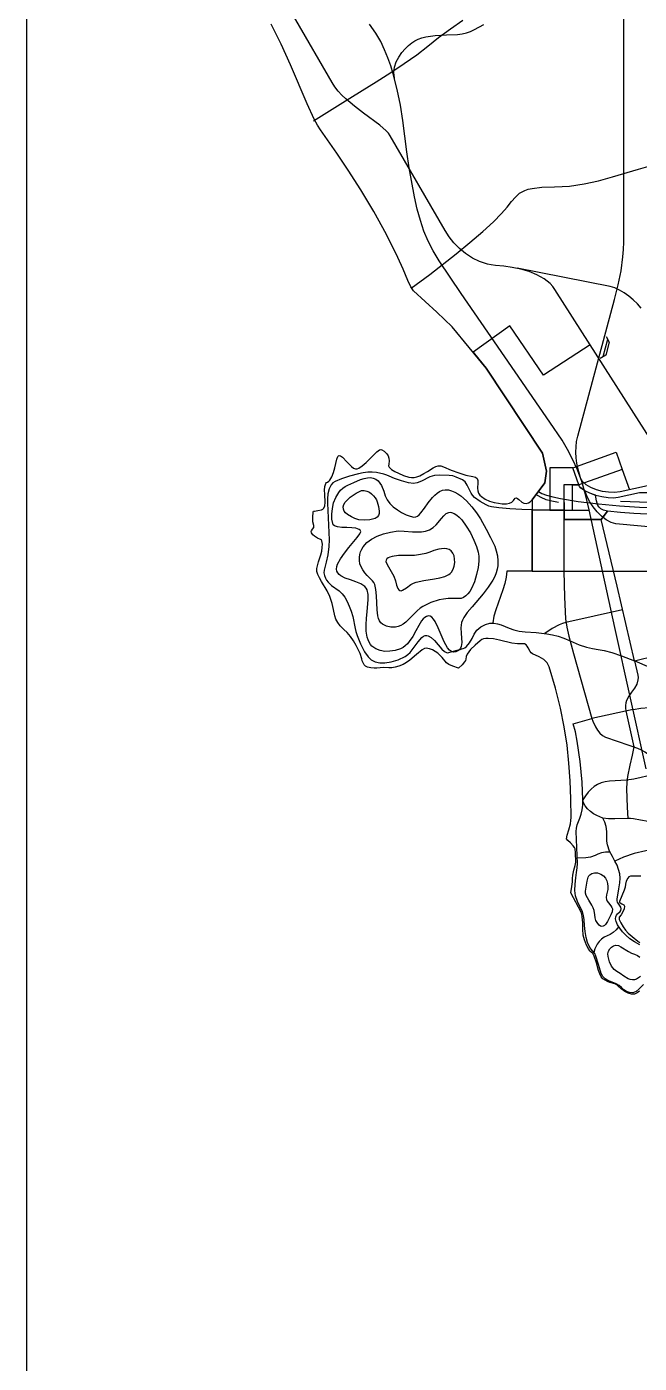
# Model space of a CAD drawing. Header units: millimetres. Extents: x 2 to 2848, y 1 to 2248.
# Drawn here: x 2 to 274, y 300 to 894 of the extents above; entities that cross this region are included whole.
import ezdxf

# ---------------------------------------------------------------- set-up
doc = ezdxf.new("R2010")
doc.units = ezdxf.units.MM
for name, color, linetype in [('100m', 7, 'CONTINUOUS'), ('1x', 7, 'CONTINUOUS'), ('1xx', 7, 'CONTINUOUS'), ('1xx淵', 7, 'CONTINUOUS'), ('1x淵', 7, 'CONTINUOUS'), ('200m', 7, 'CONTINUOUS'), ('500m', 7, 'CONTINUOUS'), ('州境', 7, 'CONTINUOUS'), ('市街地', 7, 'CONTINUOUS'), ('歩行者空間', 7, 'CONTINUOUS'), ('河川・湖沼', 7, 'CONTINUOUS'), ('海岸線', 7, 'CONTINUOUS'), ('海洋', 7, 'CONTINUOUS'), ('清水線', 7, 'CONTINUOUS'), ('漣陽線', 7, 'CONTINUOUS'), ('端原市道', 7, 'CONTINUOUS'), ('臨海線', 7, 'CONTINUOUS'), ('西原電鉄', 7, 'CONTINUOUS'), ('豊浦市道', 7, 'CONTINUOUS'), ('豊浦新交通', 7, 'CONTINUOUS'), ('車廠', 7, 'CONTINUOUS'), ('高速道路', 7, 'CONTINUOUS')]:
    doc.layers.add(name, color=color, linetype=linetype)

msp = doc.modelspace()

# ---------------------------------------------------------------- linework, layer by layer
at = {"layer": '100m', "color": 1}
for points in [[(210.79302, 654.2785), (210.522505, 652.699033), (210.042879, 651.113819), (209.379562, 649.52809), (208.557975, 647.947077), (206.541666, 644.820124), (204.19731, 641.774812), (199.337888, 636.096517), (197.229537, 633.547236), (195.60657, 631.247), (195.051554, 630.146282), (194.679297, 629.013294), (194.364843, 626.695139), (194.426766, 624.381805), (194.628625, 622.162562), (194.733977, 620.126681), (194.506382, 618.36343), (194.193841, 617.611938), (193.709397, 616.962079), (193.023495, 616.425014), (192.10658, 616.0119), (191.103313, 615.893363), (190.172331, 616.194075), (189.305031, 616.856214), (188.49281, 617.821953), (186.999192, 620.432936), (185.622653, 623.564425), (184.294367, 626.753824), (182.945511, 629.538534), (182.241861, 630.63457), (181.50726, 631.455959), (180.733104, 631.944877), (179.91079, 632.0435), (179.093496, 631.802442), (178.332899, 631.330974), (177.618144, 630.659253), (176.938372, 629.817439), (175.640352, 627.744163), (174.351984, 625.352412), (172.98641, 622.883454), (171.456774, 620.578555), (170.60329, 619.563023), (169.676219, 618.678981), (168.664705, 617.956587), (167.55789, 617.426), (165.215183, 616.718251), (162.867651, 616.319336), (160.587675, 616.267856), (158.447634, 616.602412), (156.519908, 617.361604), (154.876877, 618.584033), (154.184741, 619.381023), (153.590921, 620.308298), (153.104465, 621.370682), (152.73442, 622.573), (152.329092, 625.231768), (152.271189, 628.054592), (152.444902, 630.954617), (152.734424, 633.844987), (153.197657, 639.249339), (153.139752, 641.589609), (152.73442, 643.5728), (152.310393, 644.398374), (151.677669, 645.110856), (150.86882, 645.727436), (149.916416, 646.265305), (147.71123, 647.173667), (145.322681, 647.973462), (143.011337, 648.802213), (141.037768, 649.797439), (140.259077, 650.400456), (139.662543, 651.096661), (139.280737, 651.903246), (139.14623, 652.8374), (139.271269, 653.883681), (139.624194, 655.004465), (140.880551, 657.405225), (142.649, 659.911041), (144.66324, 662.393275), (148.363887, 666.772437), (149.517691, 668.412088), (149.803956, 669.038151), (149.85208, 669.5136), (149.61304, 670.039977), (149.162884, 670.442189), (147.748749, 670.945309), (145.848713, 671.165357), (143.701815, 671.244725), (141.547095, 671.325809), (139.623591, 671.551003), (138.170343, 672.062702), (137.694765, 672.470489), (137.42639, 673.0033), (137.102108, 674.941338), (137.040698, 677.211478), (137.275996, 679.676136), (137.841839, 682.197725), (138.772063, 684.638661), (140.100505, 686.861359), (140.924632, 687.847874), (141.861002, 688.728234), (142.913845, 689.485242), (144.08739, 690.1017), (146.78259, 691.314036), (149.804724, 692.539937), (151.33043, 693.018965), (152.808315, 693.33457), (154.195197, 693.43115), (155.44789, 693.2531), (156.58289, 692.746358), (157.551453, 691.968577), (158.36958, 690.986835), (159.053276, 689.868212), (160.081387, 687.488642), (160.76381, 685.3665), (161.557186, 683.625347), (162.787251, 681.97588), (164.350262, 680.451876), (166.142474, 679.087112), (168.060143, 677.915366), (169.999527, 676.970414), (171.85688, 676.286033), (173.52846, 675.896), (174.295073, 675.945573), (175.055312, 676.296329), (175.815948, 676.903861), (176.583751, 677.723766), (178.167936, 679.823076), (179.862025, 682.239025), (181.720176, 684.616377), (182.7277, 685.679568), (183.796549, 686.599897), (184.933492, 687.332959), (186.1453, 687.83435), (187.438743, 688.059665), (188.82059, 687.9645), (190.23775, 687.58337), (191.629314, 686.996359), (192.990322, 686.227366), (194.315815, 685.300288), (196.840413, 683.067459), (199.163425, 680.48905), (201.245169, 677.756234), (203.045965, 675.060188), (205.64598, 670.5431), (207.578432, 666.863538), (209.375156, 662.92695), (210.084464, 660.861944), (210.594052, 658.732288), (210.848658, 656.53785), (210.79302, 654.2785)], [(256.50508, 517.3604), (257.70671, 516.52086), (258.595072, 515.508108), (259.201589, 514.362787), (259.557687, 513.125537), (259.69479, 511.837003), (259.644322, 510.537823), (259.10637, 508.0701), (258.911587, 506.997611), (259.036118, 506.062439), (259.393598, 505.239001), (259.897664, 504.501713), (261.000092, 503.183255), (261.425727, 502.550919), (261.65249, 501.9024), (261.56319, 500.586497), (261.036626, 499.258275), (259.48465, 496.3185), (258.632699, 494.945144), (258.13359, 494.482479), (257.59599, 494.19995), (257.027596, 494.120652), (256.436108, 494.267681), (255.829223, 494.664132), (255.21464, 495.3331), (254.376041, 496.736275), (254.073244, 497.9362), (253.930569, 499.29625), (253.57234, 501.1798), (253.157913, 502.325422), (252.560266, 503.484136), (251.141721, 505.770013), (249.969523, 507.895783), (249.67981, 508.854363), (249.69649, 509.7198), (250.451953, 514.178625), (250.915906, 515.955394), (251.223326, 516.593198), (251.60157, 517.0116), (252.580804, 517.53808), (253.78391, 517.853388), (255.121723, 517.835002), (256.50508, 517.3604)]]:
    msp.add_lwpolyline(points, close=True, dxfattribs=at)
msp.add_lwpolyline([(274.166871, 471.78245), (272.450662, 470.698538), (271.54329, 470.378295), (270.58665, 470.3044), (269.608579, 470.489648), (268.649754, 470.862744), (266.817554, 471.963075), (265.145476, 473.186594), (263.68895, 474.1145), (262.407952, 475.01162), (261.274761, 476.413762), (260.36328, 478.308598), (259.74741, 480.6838), (259.699296, 481.953381), (259.966043, 483.117489), (260.499153, 484.126087), (261.250125, 484.929138), (262.17046, 485.476602), (263.211659, 485.718442), (264.325222, 485.604621), (265.46265, 485.0851), (268.887189, 482.914425), (270.165154, 482.255078), (271.50634, 481.7348), (271.50634, 481.7348), (272.754324, 481.190597), (273.804818, 480.497184)], dxfattribs=at)
at = {"layer": '1x', "color": 1}
for points in [[(282.70728, 703.9344), (251.75104, 752.4854), (236.14062, 776.9593), (235.142944, 778.336846), (233.994501, 779.595599), (232.708857, 780.74079), (231.299577, 781.777652), (228.164368, 783.547319), (224.697395, 784.946463), (221.007179, 786.016942), (217.202241, 786.800617), (213.391101, 787.33935), (209.68228, 787.675), (207.885604, 787.87836), (206.120196, 788.233311), (202.702022, 789.355369), (199.465434, 790.955936), (196.448111, 792.949775), (193.687729, 795.251648), (191.221965, 797.776319), (189.088496, 800.438548), (187.325, 803.1531), (162.98134, 845.31759), (162.22182, 846.39622), (161.184713, 847.523065), (158.418221, 849.925261), (151.099524, 855.350705), (147.10926, 858.389401), (143.273015, 861.655712), (141.500452, 863.376636), (139.871758, 865.15736), (138.422053, 866.99885), (137.18646, 868.90207), (104.94607, 924.74407)], [(226.004, 651.929), (214.73102, 651.929)], [(226.00378, 651.929), (291.29706, 651.9294)]]:
    msp.add_lwpolyline(points, dxfattribs=at)
at = {"layer": '1xx', "color": 2}
for points in [[(162.4865, 694.0712), (161.504559, 694.570164), (160.208549, 695.028566), (156.89138, 695.696525), (154.978746, 695.842507), (152.969096, 695.820772), (150.916693, 695.599532), (148.8758, 695.147), (144.924283, 694.038342), (141.363021, 692.942838), (138.529652, 691.733314), (137.491438, 691.046054), (136.76181, 690.2826)], [(136.76181, 690.2826), (136.255515, 689.397571), (135.852807, 688.385772), (135.320019, 686.159825), (135.087176, 683.960691), (135.07801, 682.1443)], [(195.06405, 692.425), (192.285929, 693.69005), (190.729435, 694.183037), (189.11093, 694.4094), (184.895862, 694.545675), (182.598786, 694.370081), (181.55339, 694.142109), (180.6341, 693.7905), (176.83971, 691.85535), (174.931551, 691.087266), (173.29087, 690.7971), (171.096232, 691.137763), (167.976382, 691.943125), (164.812684, 692.994), (162.4865, 694.0712)], [(198.96666, 686.538), (197.184735, 690.07985), (196.202439, 691.506309), (195.657219, 692.042163), (195.06405, 692.425)], [(240.101, 690.196), (240.10105, 679.1336), (240.10105, 651.929), (240.334467, 640.399463), (240.90312, 630.6448), (241.446957, 626.983391), (242.302056, 623.0028), (244.3427, 615.299), (252.5147, 586.4161), (252.5147, 586.4161), (252.969694, 585.287158), (254.232129, 582.714662), (255.118069, 581.2688), (256.148187, 579.920111), (257.303257, 578.821282), (258.56405, 578.125), (269.03349, 574.5683), (272.81296, 573.210744), (274.449629, 572.491353), (276.030068, 571.643225), (277.638636, 570.590112), (279.359693, 569.255769), (283.47672, 565.4384)], [(288.93, 686.6489), (273.73117, 686.6489), (264.21952, 684.5536), (262.209244, 684.349469), (259.750879, 684.472337), (257.043778, 684.888625), (254.287296, 685.56475), (251.680787, 686.467131), (249.423603, 687.562187), (247.7151, 688.816337), (247.128901, 689.492579), (246.75463, 690.196), (240.101, 690.196)], [(226.004, 679.1336), (221.424617, 679.265275), (216.072559, 679.59465), (211.159309, 680.02325), (207.89635, 680.4526), (206.782742, 680.769166), (205.524023, 681.294628), (202.85999, 682.808225), (200.481714, 684.665359), (199.580193, 685.620243), (198.96666, 686.538)], [(135.07801, 682.1443), (135.91991, 665.7273)], [(226.004, 651.929), (226.004, 679.1336), (240.10105, 679.1336)], [(288.92999, 676.614), (271.26074, 677.5355), (265.20666, 677.910575), (259.4815, 678.5723), (256.71197, 674.7971), (240.17507, 674.7971)], [(310.09166, 595.157), (271.48149, 612.0022), (263.79502, 645.1942), (256.71197, 674.7971)], [(135.91991, 665.7273), (135.764353, 662.805577), (135.22427, 659.206537), (134.540899, 655.82768), (133.95548, 653.5665), (133.623693, 652.280994), (133.546225, 651.1402), (133.73185, 650.008181), (134.18934, 648.749), (134.685775, 647.854532), (135.338619, 647.023878), (136.94801, 645.5366), (140.22295, 643.1363), (141.558608, 641.870267), (142.761074, 640.304408), (143.833088, 638.472161), (144.777393, 636.406962), (145.596727, 634.14225), (146.293833, 631.711461), (147.33232, 626.4854), (147.664993, 625.010908), (148.229627, 623.29208), (149.815023, 619.543937), (151.609005, 616.086027), (153.13207, 613.7634), (154.544007, 612.485214), (156.289193, 611.606037), (158.31501, 611.139042), (160.56884, 611.0974), (163.324016, 611.559239), (166.50891, 612.547287), (169.553487, 613.991392), (170.84502, 614.862543), (171.88771, 615.8214), (173.675283, 618.089105), (175.419008, 620.492737), (177.057496, 622.431577), (177.818093, 623.038973), (178.52936, 623.3049), (179.200521, 623.300517), (179.855787, 623.147045), (181.17783, 622.392837), (182.613881, 621.042286), (184.28233, 619.0954), (185.885988, 617.269403), (187.085431, 616.1827), (187.935699, 615.687072), (188.49183, 615.6343)], [(214.73102, 651.929), (214.486828, 649.237868), (213.86499, 646.443383), (212.978966, 643.571584), (211.942212, 640.648513), (209.870353, 634.752711), (209.062164, 631.832062), (208.55708, 628.9643)], [(271.48149, 612.0022), (281.14748, 614.3714), (282.829828, 614.890538), (284.494451, 615.607962), (286.124528, 616.503212), (287.703236, 617.555825), (290.639255, 620.0513), (293.16793, 622.9307), (295.557428, 625.755387), (298.144549, 628.1285), (300.89768, 629.949012), (302.326621, 630.620473), (303.78521, 631.1159), (311.45138, 633.2156), (318.02011, 634.9757)], [(195.36734, 617.5519), (196.098804, 617.8779), (196.821093, 618.419653), (198.192653, 619.98365), (199.391018, 621.910347), (200.32519, 623.8662), (200.817022, 624.772771), (201.494477, 625.623909), (203.248411, 627.1035), (205.271305, 628.192191), (207.24747, 628.7772), (208.954013, 628.843296), (210.60786, 628.549016), (212.272201, 627.997452), (214.010224, 627.2917), (215.885117, 626.534854), (217.96007, 625.830009), (220.298272, 625.28026), (222.96291, 624.9887), (227.808581, 624.706658), (232.587164, 624.120237), (235.021454, 623.625795), (237.523162, 622.950748), (240.12035, 622.060262), (242.84108, 620.9195), (246.947633, 619.201703), (250.14509, 618.167734), (252.812785, 617.561843), (255.330051, 617.128275), (258.076222, 616.611279), (261.430629, 615.755103), (265.772608, 614.303994), (271.48149, 612.0022)], [(188.49183, 615.6343), (195.36734, 617.5519)], [(271.48149, 612.0022), (272.96237, 605.625), (273.099317, 604.602509), (273.042596, 603.623515), (272.460413, 601.76267), (271.44035, 599.975769), (270.206934, 598.196113), (268.984694, 596.357005), (267.99816, 594.391748), (267.663447, 593.340972), (267.471859, 592.233646), (267.451461, 591.061434), (267.63032, 589.816)], [(270.86718, 590.4943), (274.374144, 591.052601), (278.042437, 591.290267), (285.716826, 591.284213), (289.649827, 591.280752), (293.59797, 591.437177), (297.524706, 591.873616), (301.39349, 592.7102), (310.09166, 595.157)], [(270.86718, 590.4943), (252.5147, 586.4161)], [(267.63032, 589.816), (271.19791, 573.8917)], [(273.79139, 485.925923), (271.502891, 487.208489), (269.461894, 488.636633), (267.679959, 490.162087), (266.168648, 491.736588), (264.939522, 493.311867), (264.004142, 494.83966), (263.37407, 496.2717), (263.107775, 497.475893), (263.190629, 498.398363), (263.524518, 499.10817), (264.011331, 499.674375), (265.051283, 500.652225), (265.408198, 501.201991), (265.52559, 501.8844), (265.408918, 502.568053), (265.162351, 503.109203), (264.47904, 503.9657), (263.874667, 504.857297), (263.726772, 505.442322), (263.74824, 506.1874), (264.549219, 510.812025), (264.938745, 513.389594), (265.10464, 515.5418), (264.932707, 517.388541), (264.453883, 519.30655), (263.723624, 521.229659), (262.79739, 523.0917), (261.67142, 525.089453), (260.454795, 527.557625), (259.512955, 530.383809), (259.25928, 531.896029), (259.21134, 533.4556), (259.190513, 536.233423), (258.869321, 538.436812), (258.280651, 540.34202), (257.45739, 542.2253), (254.801586, 543.303833), (253.330621, 544.14999), (251.899244, 545.163763), (250.608676, 546.317414), (249.560142, 547.583211), (248.854862, 548.933418), (248.59406, 550.3403), (248.278906, 558.126038), (247.416284, 567.294325), (246.063174, 576.42005), (245.220494, 580.521604), (244.27656, 584.0781), (252.5147, 586.4161)], [(299.75151, 581.0367), (296.19385, 577.96325), (292.27925, 574.2409), (283.47672, 565.4384), (279.44729, 561.4089), (274.5052, 560.1995), (271.167235, 559.527384), (267.895524, 559.124425), (260.34999, 558.612), (258.494724, 558.362022), (256.748639, 557.867548), (255.112256, 557.138828), (253.586095, 556.186112), (252.170675, 555.019651), (250.866516, 553.649695), (249.674137, 552.086495), (248.59406, 550.3403)], [(299.79083, 528.219), (281.13847, 528.219), (278.928819, 528.0855), (276.497459, 527.715506), (271.365609, 526.449075), (266.53492, 524.785781), (262.79739, 523.0917)]]:
    msp.add_lwpolyline(points, dxfattribs=at)
at = {"layer": '1xx淵', "color": 2}
msp.add_lwpolyline([(240.10104, 690.196), (240.10105, 679.1336), (240.10105, 651.929)], dxfattribs=at)
at = {"layer": '1x淵', "color": 1}
for points in [[(282.70728, 703.9344), (251.75104, 752.4854), (236.14062, 776.9593), (235.142944, 778.336846), (233.994501, 779.595599), (232.708857, 780.74079), (231.299577, 781.777652), (228.164368, 783.547319), (224.697395, 784.946463), (221.007179, 786.016942), (217.202241, 786.800617), (213.391101, 787.33935), (209.68228, 787.675), (207.885604, 787.87836), (206.120196, 788.233311), (202.702022, 789.355369), (199.465434, 790.955936), (196.448111, 792.949775), (193.687729, 795.251648), (191.221965, 797.776319), (189.088496, 800.438548), (187.325, 803.1531), (162.98134, 845.31759), (162.22182, 846.39622), (161.184713, 847.523065), (158.418221, 849.925261), (151.099524, 855.350705), (147.10926, 858.389401), (143.273015, 861.655712), (141.500452, 863.376636), (139.871758, 865.15736), (138.422053, 866.99885), (137.18646, 868.90207), (104.94607, 924.74407)], [(226.00378, 651.9294), (291.29706, 651.9294)]]:
    msp.add_lwpolyline(points, dxfattribs=at)
at = {"layer": '200m', "color": 1}
for points in [[(150.22409, 687.6516), (151.457051, 687.66847), (152.63231, 687.403366), (153.727004, 686.905279), (154.718271, 686.2232), (155.583248, 685.406121), (156.299072, 684.503034), (156.84288, 683.56293), (157.19181, 682.6348), (157.727453, 680.625764), (158.062775, 678.477387), (158.016506, 677.470703), (157.753584, 676.572892), (157.218487, 675.831857), (156.35569, 675.2955), (153.99247, 674.693044), (151.38538, 674.517375), (148.987323, 674.707519), (147.2512, 675.2025), (145.706684, 675.989248), (143.953139, 677.106962), (143.172173, 677.795378), (142.547981, 678.57307), (142.150241, 679.442218), (142.04863, 680.405), (142.342764, 681.451796), (143.025565, 682.543227), (144.006672, 683.636835), (145.195721, 684.690162), (147.836197, 686.506142), (150.22409, 687.6515), (150.22409, 687.6516)], [(159.51479, 628.3819), (158.81158, 628.959137), (158.260038, 629.77415), (157.839923, 630.79374), (157.530995, 631.984706), (157.16574, 634.747966), (157.002355, 637.798325), (156.878918, 640.870181), (156.63351, 643.697931), (156.104211, 646.015972), (155.682502, 646.90085), (155.1291, 647.5587), (152.693148, 649.906616), (151.649696, 651.161994), (150.759381, 652.4629), (150.049792, 653.802768), (149.548519, 655.175034), (149.283152, 656.573133), (149.28128, 657.9905), (149.485409, 659.281196), (149.834063, 660.492801), (150.321285, 661.626433), (150.941118, 662.683205), (152.554793, 664.570634), (154.627432, 666.164013), (157.111384, 667.472265), (159.958995, 668.504314), (163.122612, 669.269085), (166.55458, 669.7755), (169.186157, 669.686797), (172.844011, 669.38035), (174.836564, 669.315494), (176.820212, 669.400228), (178.706464, 669.702561), (180.40683, 670.2905), (181.986133, 671.2766), (183.372601, 672.529266), (185.744395, 675.28765), (186.8184, 676.520045), (187.876931, 677.472359), (188.964328, 678.007932), (189.532707, 678.076733), (190.12493, 677.9901), (191.324057, 677.510346), (192.49551, 676.773296), (193.632824, 675.813135), (194.729536, 674.664045), (196.775292, 671.935812), (198.581063, 668.862063), (200.095133, 665.716261), (201.265788, 662.771873), (202.041312, 660.302365), (202.36999, 658.5812), (202.340463, 656.388218), (202.000457, 653.561895), (201.34677, 650.395178), (200.376201, 647.181013), (199.08555, 644.212346), (198.319193, 642.91162), (197.471615, 641.782123), (196.542416, 640.860475), (195.531195, 640.183293), (194.437553, 639.787195), (193.26109, 639.7088), (190.860472, 639.807889), (188.649873, 639.731227), (186.59618, 639.490091), (184.666278, 639.095763), (181.045393, 637.892642), (177.52231, 636.2121), (176.259274, 635.387043), (174.974985, 634.299577), (172.401911, 631.724738), (169.921615, 629.26223), (168.753297, 628.315177), (167.65262, 627.6867), (166.481066, 627.281892), (165.366309, 627.04682), (163.281778, 627.027388), (161.34821, 627.511411), (159.51479, 628.3819)]]:
    msp.add_lwpolyline(points, close=True, dxfattribs=at)
at = {"layer": '500m', "color": 1}
msp.add_lwpolyline([(171.03436, 658.8517), (166.696565, 658.857353), (163.785001, 658.467025), (162.781718, 658.147538), (162.036187, 657.758059), (161.515472, 657.308257), (161.18664, 656.8078), (161.0941, 656.214618), (161.265028, 655.494063), (162.162123, 653.753575), (163.407604, 651.751825), (164.53115, 649.6543), (165.265664, 647.568331), (165.808565, 645.64785), (166.386303, 644.128019), (166.759002, 643.591835), (167.22533, 643.244), (167.803435, 643.179047), (168.488232, 643.421106), (170.151776, 644.521425), (172.163705, 645.935281), (173.283982, 646.569263), (174.47176, 647.053), (177.970142, 647.722172), (182.670455, 648.4349), (185.041296, 648.919189), (187.196573, 649.548278), (188.96427, 650.366803), (189.64902, 650.861052), (190.17237, 651.4194), (190.909604, 652.711877), (191.384461, 654.164394), (191.60456, 655.69312), (191.577524, 657.214225), (191.310972, 658.643877), (190.812527, 659.898244), (190.08981, 660.893495), (189.15044, 661.5458), (188.066813, 661.87116), (186.926573, 661.97115), (184.598189, 661.673575), (182.40916, 661.010188), (180.60336, 660.3381), (178.760942, 659.76932), (176.42573, 659.254888), (173.787083, 658.910461), (171.03436, 658.8517)], close=True, dxfattribs=at)
at = {"layer": '州境', "color": 1}
for points in [[(237.66391, 682.3808), (234.780518, 682.958327), (232.278229, 683.634787), (229.962912, 684.56728), (227.64044, 685.9129)], [(278.00466, 682.3137), (265.22942, 682.8744)]]:
    msp.add_lwpolyline(points, dxfattribs=at)
at = {"layer": '市街地', "color": 7}
msp.add_lwpolyline([(199.78731, 749.1259), (205.642, 742.007), (230.60684, 704.2762), (232.3495, 696.3226), (231.5901, 691.126), (226.00178, 683.5252), (226.00378, 651.9294), (291.29706, 651.9294), (327.8504, 668.2927), (318.34708, 704.049), (313.5606, 710.6753), (282.70728, 703.9344), (251.75104, 752.4854), (231.11354, 738.9916), (216.06536, 760.8422)], close=True, dxfattribs=at)
at = {"layer": '歩行者空間', "color": 7}
msp.add_lwpolyline([(240.1751, 674.7972), (256.712, 674.7972), (259.4815, 678.5724), (257.736704, 679.017069), (256.528995, 679.61815), (255.741353, 680.306981), (255.25676, 681.0149), (254.553866, 683.093925), (254.1835, 685.5967), (251.610095, 686.49672), (249.385047, 687.585113), (247.702007, 688.829148), (247.124253, 689.499305), (246.75462, 690.1961), (240.101, 690.196)], close=True, dxfattribs=at)
at = {"layer": '河川・湖沼', "color": 4}
for points in [[(128.85208, 851.83645), (143.058966, 860.801275), (156.78216, 869.28241), (163.218201, 873.360972), (169.240314, 877.341865), (174.75083, 881.232841), (179.65208, 885.04165), (184.469873, 888.877073), (189.718648, 892.755905), (195.283683, 896.547922)], [(172.34297, 777.5216), (180.513528, 783.616314), (192.24046, 792.867413), (198.351392, 797.884023), (204.04801, 802.73863), (208.895842, 807.1142), (212.46042, 810.6937), (214.883007, 813.560199), (216.809503, 816.01432), (218.562368, 818.065366), (220.464063, 819.722638), (221.571489, 820.406514), (222.837046, 820.995435), (224.301041, 821.490563), (226.00378, 821.893061), (230.286725, 822.424815), (236.00834, 822.6), (239.28708, 822.69263), (242.568146, 822.956567), (249.096946, 823.914646), (255.514124, 825.306807), (261.739065, 826.965618), (273.289777, 830.413463), (278.454317, 831.867634)], [(228.82406, 687.2221), (230.25713, 686.425026), (232.416602, 685.646502), (235.210648, 684.893238), (238.54744, 684.171942), (246.481954, 682.852096), (255.485522, 681.740638), (264.823524, 680.891244), (273.761338, 680.357589), (281.564344, 680.193349), (287.49792, 680.4522), (293.725608, 681.760046), (299.831133, 683.192596), (311.660574, 686.395733), (322.955993, 689.989463), (333.687145, 693.901637), (343.823781, 698.060107), (353.335654, 702.392723), (362.192516, 706.827337), (370.36412, 711.2918)]]:
    msp.add_lwpolyline(points, dxfattribs=at)
at = {"layer": '海岸線', "color": 4}
for points in [[(273.667038, 465.300239), (272.664063, 464.539195), (271.486845, 464.057595), (270.08622, 463.9852), (268.731447, 464.379986), (267.165685, 465.204587), (265.605075, 466.32482), (264.26576, 467.6065), (263.60701, 468.128125), (262.726781, 468.535247), (260.581685, 469.232), (259.456721, 469.634643), (258.390082, 470.148803), (257.451718, 470.830987), (256.71158, 471.7377), (256.104831, 472.992407), (255.557707, 474.514795), (254.554667, 477.893362), (253.52713, 480.934898), (252.949382, 482.035997), (252.29976, 482.7009), (251.80963, 483.130205), (251.275064, 483.835655), (250.18741, 485.816137), (249.266361, 488.124652), (248.74148, 490.2435), (248.564487, 492.850573), (248.502375, 495.711287), (248.314166, 498.369783), (248.097469, 499.480742), (247.75888, 500.3702), (243.22364, 509.0475), (243.68651, 511.825737), (243.940068, 513.963483), (243.91946, 515.4136), (244.028738, 516.817741), (244.544728, 519.0079), (245.114263, 521.187859), (245.38418, 522.5614), (245.294073, 526.817512), (245.10312, 528.5078), (244.795261, 529.148728), (244.294588, 529.822205), (243.004555, 531.157262), (241.81254, 532.293889), (241.29806, 533.013), (241.640283, 534.668602), (242.325712, 536.950087), (242.995035, 539.64458), (243.211372, 541.080179), (243.28894, 542.5392), (243.186757, 550.771655), (242.909845, 558.770519), (242.385658, 566.669248), (241.54165, 574.6013), (240.305276, 582.700134), (238.60399, 591.099206), (236.365247, 599.931976), (233.5165, 609.3319), (233.132142, 610.289974), (232.634007, 611.13562), (232.00274, 611.892609), (231.218982, 612.584712), (229.116572, 613.869348), (226.17192, 615.1797), (225.574036, 615.596715), (225.099913, 616.235686), (224.296467, 617.811412), (223.853905, 618.564125), (223.308623, 619.170708), (222.604002, 619.53914), (221.68342, 619.5774), (219.462814, 619.538676), (216.943633, 619.91452), (211.533967, 621.203062), (208.905691, 621.762335), (206.503258, 622.029323), (205.427703, 621.997989), (204.457773, 621.827316), (203.609856, 621.495216), (202.90034, 620.9796), (200.737875, 619.004033), (198.704357, 617.069537), (197.853708, 616.08146), (197.176599, 615.060173), (196.720132, 613.991184), (196.53141, 612.86), (196.376283, 612.267258), (195.997797, 611.614544), (194.871625, 610.300575), (193.24859, 608.8381), (190.830442, 609.67095), (189.027309, 610.43785), (187.91218, 611.1947), (186.072808, 613.558911), (184.106648, 615.489613), (183.008099, 616.266601), (181.796345, 616.904258), (180.444219, 617.392263), (178.92455, 617.7203), (178.146728, 617.558571), (177.149392, 616.951616), (174.655065, 614.863475), (171.759338, 612.378772), (170.260252, 611.276114), (168.77998, 610.4204), (166.858084, 609.628585), (165.193551, 609.170598), (163.722433, 608.964103), (162.380779, 608.926762), (159.830069, 609.030195), (158.493115, 609.006295), (157.02983, 608.8222), (155.818369, 608.750467), (154.325714, 608.882838), (152.911116, 609.203139), (151.93383, 609.6952), (151.357772, 610.331683), (150.891695, 611.104938), (150.548055, 611.995923), (150.33931, 612.9856), (149.565647, 615.309492), (147.791694, 618.920863), (146.617941, 620.899763), (145.300116, 622.829027), (143.873551, 624.584817), (142.37358, 626.0433), (140.803528, 627.558174), (139.670208, 629.072405), (138.887877, 630.574942), (138.370794, 632.054738), (137.789398, 634.901902), (137.24008, 637.5255), (136.141246, 640.571846), (134.92747, 643.167869), (132.520035, 647.27525), (131.508848, 648.919762), (130.747663, 650.380256), (130.327715, 651.72331), (130.34024, 653.0155), (131.149735, 655.982925), (132.132726, 659.183), (132.533891, 660.794438), (132.79196, 662.373025), (132.844775, 663.888425), (132.63018, 665.3103), (132.406671, 665.662852), (131.983412, 665.958228), (130.738167, 666.550375), (129.295489, 667.432584), (128.625438, 668.090539), (128.05642, 668.9507), (127.910168, 669.445386), (127.977275, 669.870948), (128.474117, 670.605038), (128.992046, 671.333633), (129.085511, 671.752328), (128.97616, 672.2374), (128.635937, 673.763064), (128.559365, 675.652413), (128.69262, 678.2662), (128.882229, 678.461776), (129.350294, 678.602742), (130.799812, 678.829963), (132.39722, 679.166102), (133.050145, 679.443216), (133.49856, 679.8294), (133.891188, 680.897696), (134.01303, 682.404716), (133.874045, 686.079175), (133.828062, 687.918738), (133.94098, 689.541272), (134.320222, 690.782839), (134.643284, 691.209529), (135.07321, 691.4795), (135.6453, 691.811479), (136.15835, 692.331182), (137.029449, 693.81932), (137.73075, 695.715039), (138.306492, 697.789463), (139.258272, 701.558923), (139.722792, 702.79621), (139.971565, 703.152859), (140.23872, 703.2967), (140.900776, 703.088809), (141.725443, 702.444981), (143.684644, 700.409875), (145.760393, 698.312106), (146.730745, 697.58995), (147.59676, 697.2724), (148.276625, 697.330748), (149.006748, 697.596883), (150.579801, 698.628553), (152.239984, 700.11949), (153.911362, 701.821775), (156.983968, 704.868709), (158.233326, 705.71752), (158.753047, 705.864796), (159.19014, 705.786), (160.231865, 705.154633), (161.480492, 703.953838), (162.001986, 703.104892), (162.358714, 702.071573), (162.478513, 700.839878), (162.28922, 699.3958), (162.267676, 698.735472), (162.502462, 698.142214), (162.94763, 697.605115), (163.55723, 697.113263), (165.085931, 696.221655), (166.72097, 695.3801), (168.921085, 694.317673), (171.187848, 693.633088), (172.360371, 693.500872), (173.566536, 693.545183), (174.812002, 693.793374), (176.10243, 694.2728), (177.941448, 695.206631), (179.514136, 696.137683), (182.093711, 697.750163), (183.217189, 698.310946), (184.30752, 698.627661), (185.423002, 698.639987), (186.62193, 698.2876), (190.03399, 696.817511), (193.390743, 695.513388), (196.626187, 694.51982), (199.67432, 693.9814), (200.86289, 693.661245), (201.543256, 693.016763), (201.845079, 692.122548), (201.89802, 691.0532), (201.775904, 688.687488), (201.86017, 687.540317), (202.2142, 686.5164), (202.776412, 685.701438), (203.465618, 684.984806), (205.141067, 683.821497), (207.072655, 682.976408), (209.09249, 682.399475), (211.032679, 682.040632), (212.725328, 681.849816), (214.69644, 681.772), (215.924561, 682.039941), (216.945655, 682.60445), (217.687652, 683.246059), (218.07848, 683.7453), (218.550298, 684.337854), (219.028116, 684.434048), (219.535337, 684.165215), (220.09536, 683.662688), (221.467419, 682.481883), (222.326256, 682.066272), (223.3315, 681.9423), (224.461592, 682.216538), (225.19228, 682.7109), (226.00214, 683.5252), (231.59046, 691.126), (232.34986, 696.3225), (230.6072, 704.2762), (205.64236, 742.007), (190.54822, 760.3606), (183.687839, 766.85715), (173.30668, 776.4563), (172.106413, 778.238538), (170.79213, 780.9963), (168.723652, 786.038181), (166.419942, 791.15968), (161.26826, 801.475228), (155.659951, 811.610331), (149.917881, 821.232378), (144.364917, 830.008755), (139.323924, 837.606851), (132.06932, 847.93775), (130.712269, 850.031053), (129.256133, 852.708668), (126.062739, 859.511633), (118.664403, 876.772135), (114.523993, 886.008888), (110.132444, 894.83612)], [(274.266289, 516.401588), (273.251156, 516.339189), (271.33679, 516.438438), (269.696624, 516.352267), (269.024241, 516.058094), (268.47426, 515.4997), (267.851991, 514.210819), (267.52518, 512.864675), (267.277164, 511.501394), (266.89128, 510.1611), (264.86214, 505.0968), (264.851899, 504.779354), (265.056916, 504.514772), (265.84487, 504.072225), (266.690304, 503.625216), (266.967171, 503.355055), (267.05752, 503.0298), (266.839434, 501.940006), (266.34611, 500.607775), (265.630846, 499.266731), (264.74694, 498.1505), (264.613371, 497.775961), (264.701299, 497.192612), (265.371155, 495.6189), (266.415523, 493.868187), (267.49342, 492.3793), (268.71236, 491.166859), (270.50691, 489.60115), (273.04028, 487.4752), (273.79897, 486.991546)]]:
    msp.add_lwpolyline(points, dxfattribs=at)
at = {"layer": '海洋', "color": 1}
msp.add_lwpolyline([(1.5, 2248.49997), (2848.5, 2248.49997), (2848.5, 1.49997), (1.5, 1.49997)], close=True, dxfattribs=at)
at = {"layer": '清水線', "color": 7}
msp.add_lwpolyline([(164.90156, 870.88644), (164.685407, 872.124187), (164.623412, 873.353214), (164.908795, 875.762628), (165.651514, 878.069722), (166.745375, 880.22954), (168.084182, 882.197121), (169.56174, 883.927508), (171.071855, 885.37574), (172.50833, 886.49686), (173.914058, 887.372), (175.41978, 888.115364), (177.051075, 888.731605), (178.833525, 889.225373), (182.954205, 889.864092), (187.98646, 890.06873), (192.852272, 890.291147), (194.89412, 890.592845), (196.787945, 891.042585), (198.61826, 891.656151), (200.469578, 892.449328), (204.57327, 894.63766)], dxfattribs=at)
at = {"layer": '清水線', "color": 1}
msp.add_lwpolyline([(164.90156, 870.88644), (164.685407, 872.124187), (164.623412, 873.353214), (164.908795, 875.762628), (165.651514, 878.069722), (166.745375, 880.22954), (168.084182, 882.197121), (169.56174, 883.927508), (171.071855, 885.37574), (172.50833, 886.49686), (173.914058, 887.372), (175.41978, 888.115364), (177.051075, 888.731605), (178.833525, 889.225373), (182.954205, 889.864092), (187.98646, 890.06873), (192.852272, 890.291147), (194.89412, 890.592845), (196.787945, 891.042585), (198.61826, 891.656151), (200.469578, 892.449328), (204.57327, 894.63766)], dxfattribs=at)
at = {"layer": '漣陽線', "color": 7}
msp.add_lwpolyline([(364.33124, 712.9963), (364.118979, 715.528579), (363.507061, 717.708723), (362.532786, 719.495378), (361.233452, 720.847188), (359.64636, 721.722799), (357.808808, 722.080858), (355.758095, 721.88001), (353.53152, 721.0789), (312.41242, 701.784), (305.017579, 698.474017), (297.496195, 695.478237), (290.494253, 693.049964), (284.65774, 691.4425), (265.06288, 687.1858), (262.630487, 686.869758), (259.977583, 686.933958), (257.248216, 687.342026), (254.586437, 688.057587), (252.136297, 689.04427), (250.041843, 690.265698), (248.447128, 691.6855), (247.882187, 692.458423), (247.4962, 693.2673)], dxfattribs=at)
at = {"layer": '漣陽線', "color": 1}
msp.add_lwpolyline([(364.33124, 712.9963), (364.118979, 715.528575), (363.507061, 717.708709), (362.532786, 719.495351), (361.233452, 720.84715), (359.64636, 721.722755), (357.808808, 722.080816), (355.758095, 721.879981), (353.53152, 721.0789), (312.41242, 701.784), (305.017579, 698.474017), (297.496195, 695.478237), (290.494253, 693.049964), (284.65774, 691.4425), (265.06288, 687.1858), (262.630487, 686.869758), (259.977583, 686.933958), (257.248216, 687.342026), (254.586437, 688.057587), (252.136297, 689.04427), (250.041843, 690.265698), (248.447128, 691.6855), (247.882187, 692.458423), (247.4962, 693.2673)], dxfattribs=at)
at = {"layer": '端原市道', "color": 1}
for points in [[(271.19791, 573.8917), (270.45894, 570.208733), (269.354099, 565.725712), (268.360878, 560.667986), (268.055342, 557.994029), (267.95677, 555.2609), (268.205708, 547.038887), (268.46807, 542.094)], [(275.46432, 468.2461), (273.541891, 466.331663), (272.171424, 465.218008), (271.451723, 464.821584), (270.73489, 464.6081), (269.319543, 464.669931), (267.960963, 465.170625), (266.73671, 465.964681), (265.72435, 466.9066), (264.673498, 467.810503), (263.393369, 468.572825), (260.81302, 469.5855), (259.657987, 470.030642), (258.49556, 470.766213), (257.466603, 471.812677), (256.71198, 473.1905), (255.440736, 477.208825), (254.38034, 480.8799), (253.818099, 482.006734), (252.983006, 483.048275), (252.073501, 484.105303), (251.28802, 485.2786), (250.624754, 486.916527), (250.012646, 489.154388), (249.546265, 491.773605), (249.32018, 494.5556), (249.182939, 497.008741), (248.878399, 498.96135), (248.344131, 500.674784), (247.51771, 502.4104), (246.168179, 505.153878), (245.328694, 507.615225), (244.976002, 510.070384), (245.08685, 512.7953), (245.414789, 515.655288), (245.790481, 518.01315), (246.083075, 520.060663), (246.16172, 521.9896), (245.63255, 536.2109), (245.726898, 537.698956), (246.066963, 539.16815), (247.150434, 542.2466), (247.726934, 543.954181), (248.21534, 545.83955), (248.5322, 547.951869), (248.59406, 550.3403)], [(281.13847, 540.4246), (277.493887, 540.709819), (274.153647, 541.323875), (271.110029, 541.904369), (269.697039, 542.06878), (268.35531, 542.0889), (262.800803, 541.863212), (259.982239, 541.921683), (257.45739, 542.2253)], [(260.67059, 527.0695), (258.611717, 527.096316), (256.774786, 526.738025), (255.21811, 526.184997), (254, 525.6276), (251.945353, 524.8357), (249.93203, 524.5031), (246.07353, 524.3595)], [(264.49631, 493.9844), (263.329639, 492.586286), (262.005167, 491.410463), (260.633375, 490.502708), (259.32474, 489.9088), (258.056081, 489.317131), (256.815329, 488.4495), (255.729607, 487.402019), (254.92604, 486.2708), (253.934195, 484.190163), (253.40846, 482.5488)]]:
    msp.add_lwpolyline(points, dxfattribs=at)
at = {"layer": '臨海線', "color": 7}
msp.add_lwpolyline([(276.698, 564.134), (262.810739, 626.833938), (251.35416, 679.1958), (249.779059, 685.880665), (248.030327, 691.74698), (246.107962, 696.94357), (244.011966, 701.619262), (241.742338, 705.922885), (239.299078, 710.003264), (233.89166, 718.0896), (209.28541, 753.742188), (194.526622, 775.239558), (184.67916, 789.7916), (182.03798, 794.126233), (179.821579, 798.47327), (177.958645, 802.944329), (176.377864, 807.651031), (175.007922, 812.704995), (173.777506, 818.21784), (171.45, 831.06665), (170.383398, 838.143221), (169.465625, 845.114371), (168.547852, 852.023511), (167.48125, 858.914046), (166.116992, 865.829387), (164.30625, 872.81294), (163.186938, 876.343862), (161.900195, 879.908115), (160.427417, 883.511126), (158.75, 887.15832), (156.612211, 890.910092), (153.826786, 894.798678)], dxfattribs=at)
at = {"layer": '臨海線', "color": 1}
msp.add_lwpolyline([(276.698, 564.134), (262.810739, 626.833938), (251.35416, 679.1958), (249.779059, 685.880665), (248.030327, 691.74698), (246.107962, 696.94357), (244.011966, 701.619262), (241.742338, 705.922885), (239.299078, 710.003264), (233.89166, 718.0896), (209.28541, 753.742188), (194.526622, 775.239558), (184.67916, 789.7916), (182.03798, 794.126233), (179.821579, 798.47327), (177.958645, 802.944329), (176.377864, 807.651031), (175.007922, 812.704995), (173.777506, 818.21784), (171.45, 831.06665), (170.383398, 838.143221), (169.465625, 845.114371), (168.547852, 852.023511), (167.48125, 858.914046), (166.116992, 865.829387), (164.30625, 872.81294), (163.186938, 876.343862), (161.900195, 879.908115), (160.427417, 883.511126), (158.75, 887.15832), (156.612211, 890.910092), (153.826786, 894.798678)], dxfattribs=at)
at = {"layer": '西原電鉄', "color": 5}
for points in [[(262.54842, 772.523), (264.201602, 779.013006), (265.515255, 785.28675), (266.382111, 791.559294), (266.614468, 794.762323), (266.6949, 798.0457), (266.6949, 903.00242), (266.524891, 904.747385), (266.036842, 906.50665), (265.263721, 908.223402), (264.238496, 909.840826), (262.994135, 911.302108), (261.563605, 912.550434), (259.979874, 913.52899), (258.27591, 914.18096)], [(247.4962, 693.2673), (246.302281, 697.595589), (245.873181, 699.906317), (245.585852, 702.280287), (245.462695, 704.691641), (245.526106, 707.114517), (245.798485, 709.523057), (246.30223, 711.8914), (262.54842, 772.523)], [(307.44582, 662.2625), (306.951036, 663.430979), (306.203651, 664.485222), (305.230116, 665.431914), (304.056885, 666.277742), (301.217137, 667.693545), (297.896023, 668.786112), (294.305157, 669.608929), (290.656154, 670.215477), (284.0302, 670.9937), (263.26042, 672.9781), (262.187327, 673.164076), (261.106288, 673.513994), (258.950607, 674.648295), (256.853836, 676.266283), (254.876438, 678.253238), (253.078873, 680.494437), (251.521605, 682.875161), (250.265093, 685.280689), (249.3698, 687.5963)]]:
    msp.add_lwpolyline(points, dxfattribs=at)
at = {"layer": '西原電鉄', "color": 1}
for points in [[(262.54842, 772.523), (264.201602, 779.013006), (265.515255, 785.28675), (266.382111, 791.559294), (266.614468, 794.762323), (266.6949, 798.0457), (266.6949, 903.00242), (266.524891, 904.747385), (266.036842, 906.50665), (265.263721, 908.223402), (264.238496, 909.840826), (262.994135, 911.302108), (261.563605, 912.550434), (259.979874, 913.52899), (258.27591, 914.18096)], [(247.4962, 693.2673), (246.302281, 697.595589), (245.873181, 699.906317), (245.585852, 702.280287), (245.462695, 704.691641), (245.526106, 707.114517), (245.798485, 709.523057), (246.30223, 711.8914), (262.54842, 772.523)], [(307.44582, 662.2625), (306.951036, 663.430979), (306.203651, 664.485222), (305.230116, 665.431914), (304.056885, 666.277742), (301.217137, 667.693545), (297.896023, 668.786112), (294.305157, 669.608929), (290.656154, 670.215477), (284.0302, 670.9937), (263.26042, 672.9781), (262.187327, 673.164076), (261.106288, 673.513994), (258.950607, 674.648295), (256.853836, 676.266283), (254.876438, 678.253238), (253.078873, 680.494437), (251.521605, 682.875161), (250.265093, 685.280689), (249.3698, 687.5963)]]:
    msp.add_lwpolyline(points, dxfattribs=at)
at = {"layer": '豊浦市道', "color": 1}
for points in [[(259.4815, 678.5724), (257.736704, 679.017069), (256.528995, 679.61815), (255.741353, 680.306981), (255.25676, 681.0149), (254.553898, 683.094025), (254.18375, 685.5978)], [(266.17083, 634.7021), (241.03541, 629.0797), (239.562019, 628.632911), (237.995852, 627.973583), (234.941773, 626.352787), (231.64271, 624.251)]]:
    msp.add_lwpolyline(points, dxfattribs=at)
at = {"layer": '豊浦新交通', "color": 6}
for points in [[(244.039077, 697.768767), (263.322864, 704.683988), (266.038431, 697.111358), (246.754644, 690.196137), (244.039077, 697.768767), (233.85859, 697.7687), (233.85859, 678.9974), (243.91276, 678.9974), (251.38724, 678.9974)], [(266.03841, 697.1114), (269.27968, 688.0759)], [(243.91276, 678.9974), (243.91276, 690.196), (246.75463, 690.196)]]:
    msp.add_lwpolyline(points, dxfattribs=at)
at = {"layer": '豊浦新交通', "color": 1}
msp.add_lwpolyline([(244.039077, 697.768767), (263.322864, 704.683988), (266.038431, 697.111358), (246.754644, 690.196137)], close=True, dxfattribs=at)
for points in [[(244.03906, 697.7687), (233.85859, 697.7687), (233.85859, 678.9974), (243.91276, 678.9974), (251.38724, 678.9974)], [(266.03841, 697.1114), (269.27968, 688.0759)], [(243.91276, 678.9974), (243.91276, 690.196), (246.75463, 690.196)]]:
    msp.add_lwpolyline(points, dxfattribs=at)
at = {"layer": '車廠', "color": 5}
for points in [[(258.860705, 756.045769), (260.274917, 753.59627), (258.722, 747.800704), (256.272513, 746.3865), (256.272513, 746.3865)], [(259.567812, 754.821024), (257.497255, 747.093597)]]:
    msp.add_lwpolyline(points, dxfattribs=at)
at = {"layer": '高速道路', "color": 1}
msp.add_lwpolyline([(274.434002, 768.728546), (272.777009, 770.615852), (270.939064, 772.412878), (268.967965, 774.068688), (266.911515, 775.532342), (264.817513, 776.752905), (262.733761, 777.679437), (260.70806, 778.261), (219.36146, 786.4462)], dxfattribs=at)
msp.add_lwpolyline([(274.434002, 768.728546), (272.777009, 770.615852), (270.939064, 772.412878), (268.967965, 774.068688), (266.911515, 775.532342), (264.817513, 776.752905), (262.733761, 777.679437), (260.70806, 778.261), (219.36146, 786.4462)], dxfattribs=at)

doc.saveas('drawing.dxf')
